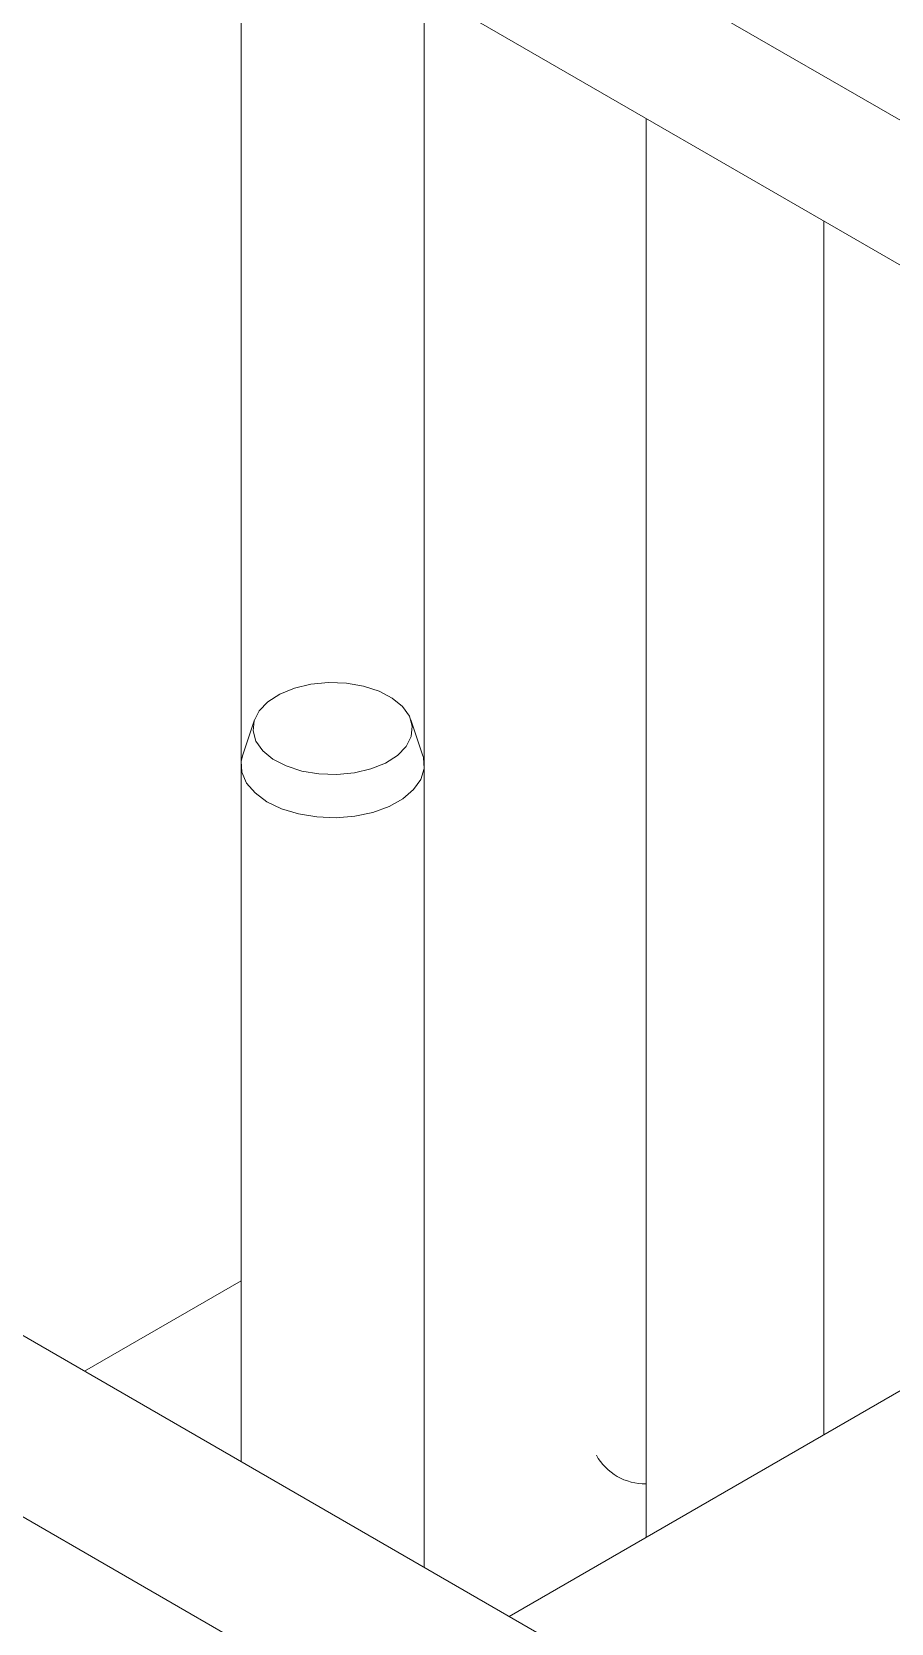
# Model space of a CAD drawing. Header units: millimetres. Extents: x 169 to 14583, y -399 to 10804.
# Drawn here: x 10427.5 to 10504.9, y 8127.8 to 8271 of the extents above; entities that cross this region are included whole.
import ezdxf

# ---------------------------------------------------------------- set-up
doc = ezdxf.new("R2010")
doc.units = ezdxf.units.MM
doc.header["$LTSCALE"] = 35

msp = doc.modelspace()

# ---------------------------------------------------------------- linework, layer by layer
at = {"color": 7, "linetype": 'Continuous', "lineweight": 18}
for p, q in [((10446.357, 8289.144), (10446.357, 8205.05)), ((10462.204, 8288.22), (10546.703, 8239.44)), ((10462.204, 8275.155), (10546.703, 8226.375)), ((10462.857, 8205.05), (10462.857, 8274.778)), ((10482.842, 8263.241), (10482.842, 8135.488)), ((10498.842, 8144.724), (10498.842, 8254.005)), ((10618.757, 8213.95), (10470.516, 8128.372)), ((10618.757, 8042.795), (10326.722, 8211.383)), ((10447.559, 8209.101), (10446.506, 8205.952)), ((10462.708, 8205.952), (10461.655, 8209.101)), ((10446.357, 8205.05), (10446.357, 8142.319)), ((10462.857, 8132.794), (10462.857, 8205.05)), ((10618.757, 8026.466), (10312.58, 8203.219)), ((10446.357, 8158.594), (10432.261, 8150.457))]:
    msp.add_line(p, q, dxfattribs=at)
at = {"color": 7, "linetype": 'Continuous', "lineweight": 18, "flags": 128}
for points in [[(10455.842, 8212.398), (10454.237, 8212.455), (10452.651, 8212.303), (10451.163, 8211.952), (10449.848, 8211.419), (10448.772, 8210.73), (10447.988, 8209.919), (10447.536, 8209.029), (10447.438, 8208.103), (10447.7, 8207.187), (10448.309, 8206.328), (10449.233, 8205.569), (10450.427, 8204.948), (10451.83, 8204.495), (10453.372, 8204.234), (10454.977, 8204.178), (10456.563, 8204.329), (10458.051, 8204.68), (10459.366, 8205.214), (10460.442, 8205.903), (10461.226, 8206.713), (10461.678, 8207.604), (10461.776, 8208.53), (10461.514, 8209.445), (10460.905, 8210.304), (10459.981, 8211.064), (10458.787, 8211.685), (10457.384, 8212.138), (10455.842, 8212.398)], [(10462.708, 8205.952), (10462.775, 8205.721), (10462.838, 8204.726), (10462.541, 8203.745), (10461.898, 8202.821), (10460.936, 8201.995), (10459.697, 8201.302), (10458.236, 8200.773), (10456.616, 8200.431), (10454.909, 8200.291), (10453.188, 8200.358), (10451.529, 8200.631), (10450.005, 8201.097), (10448.682, 8201.736), (10447.618, 8202.52), (10446.859, 8203.414), (10446.439, 8204.379), (10446.376, 8205.374), (10446.506, 8205.952)]]:
    msp.add_lwpolyline(points, dxfattribs=at)
at = {"color": 7, "linetype": 'Continuous', "lineweight": 18}
msp.add_arc((10482.714, 8145.296), 4.973, 208.69533, 271.46538, dxfattribs=at)

doc.saveas('drawing.dxf')
